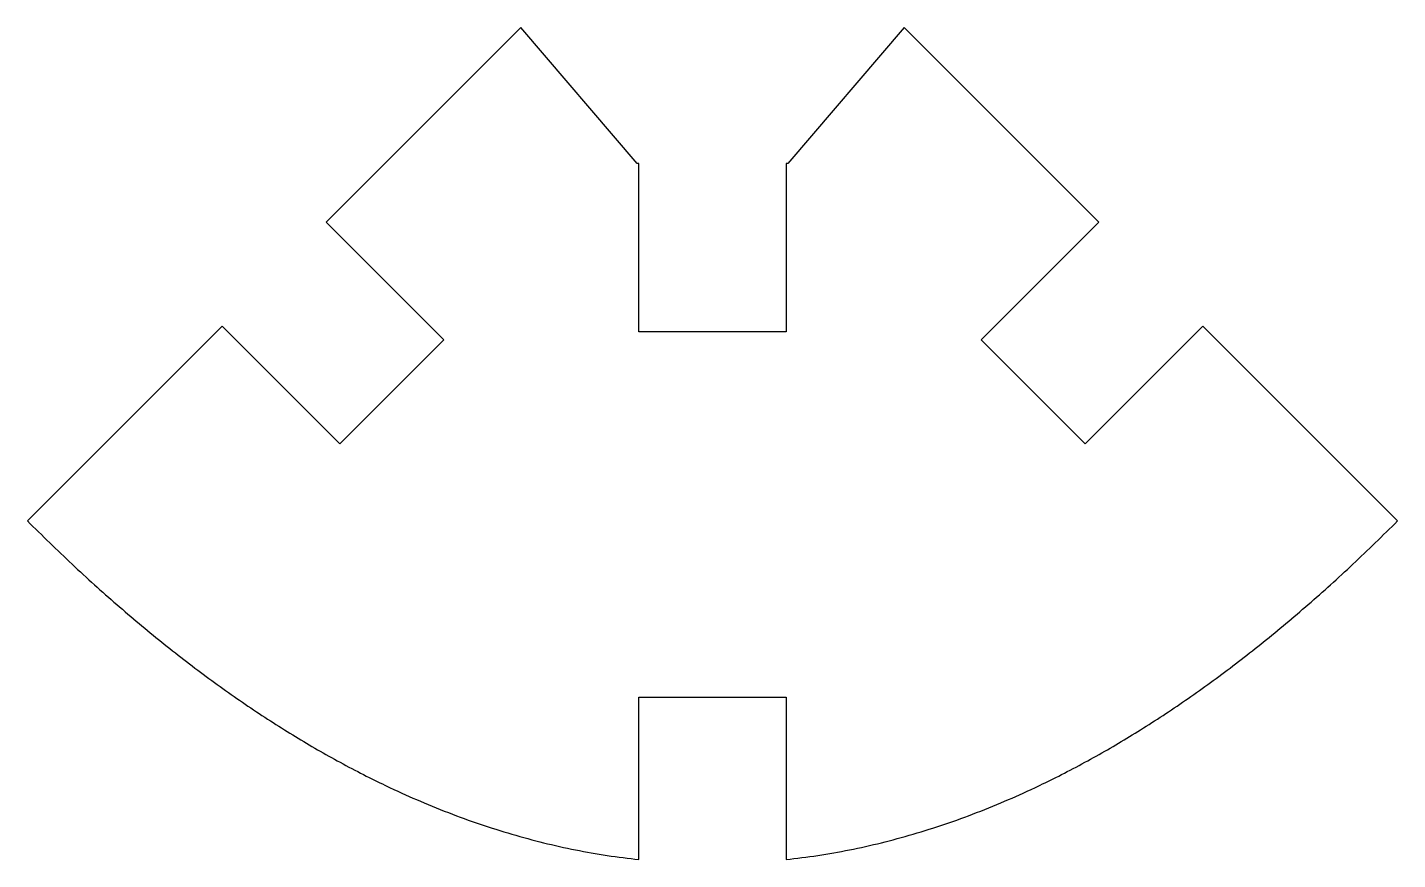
# Model space of a CAD drawing. Header units: millimetres. Extents: x -97 to -67, y -15.2 to 3.
import ezdxf

# ---------------------------------------------------------------- set-up
doc = ezdxf.new("R2010")
doc.units = ezdxf.units.MM
doc.layers.add('PERIMETER', color=5, linetype='CONTINUOUS')

msp = doc.modelspace()

# ---------------------------------------------------------------- linework, layer by layer
at = {"layer": 'PERIMETER'}
for p, q in [((-86.195, 3.025), (-90.459, -1.239)), ((-83.647, 0.044), (-86.195, 3.025)), ((-77.805, 3.025), (-80.353, 0.044)), ((-73.541, -1.239), (-77.805, 3.025)), ((-83.61, 0), (-83.61, 0.042)), ((-83.61, -3.64), (-83.61, 0)), ((-80.39, 0.042), (-80.39, 0)), ((-80.39, 0), (-80.39, -3.64)), ((-90.459, -1.239), (-87.885, -3.813)), ((-76.115, -3.813), (-73.541, -1.239)), ((-92.736, -3.516), (-97, -7.78)), ((-90.162, -6.09), (-92.736, -3.516)), ((-71.264, -3.516), (-73.838, -6.09)), ((-67, -7.78), (-71.264, -3.516)), ((-87.885, -3.813), (-90.162, -6.09)), ((-80.39, -3.64), (-83.61, -3.64)), ((-73.838, -6.09), (-76.115, -3.813)), ((-83.61, -15.194), (-83.61, -11.64)), ((-83.61, -11.64), (-80.39, -11.64)), ((-80.39, -11.64), (-80.39, -15.194))]:
    msp.add_line(p, q, dxfattribs=at)
for points in [[(-83.61, 0.042), (-83.629, 0.043), (-83.647, 0.044)], [(-80.353, 0.044), (-80.371, 0.043), (-80.39, 0.042)], [(-97, -7.78), (-90.305, -14.475), (-83.61, -15.194)], [(-80.39, -15.194), (-73.695, -14.475), (-67, -7.78)]]:
    msp.add_open_spline(points, degree=2, dxfattribs=at)

doc.saveas('drawing.dxf')
